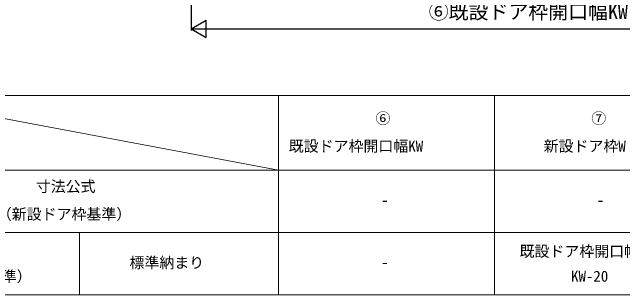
# Model space of a CAD drawing. Units: millimetres, scale not verified. Extents: x -525 to 525, y -783 to 779.
# Drawn here: x -337.1 to 30.8, y -43.4 to 126.7 of the extents above; entities that cross this region are included whole.
import ezdxf
from ezdxf.enums import TextEntityAlignment as Align

# ---------------------------------------------------------------- set-up
doc = ezdxf.new("R2010")
doc.units = ezdxf.units.MM
doc.header["$LTSCALE"] = 4
doc.layers.add('0-1_TABLE1', color=7, linetype='Continuous', lineweight=18)
doc.layers.add('0-7_YKK_D', color=6, linetype='Continuous')
doc.styles.add('ＭＳ ゴシック', font='')
doc.styles.get('ＭＳ ゴシック').set_extended_font_data('MS Gothic')

msp = doc.modelspace()

# ---------------------------------------------------------------- linework, layer by layer
at = {"layer": '0-1_TABLE1'}
for p, q in [((-176.596, 31.615), (-416.596, 76.615)), ((-416.596, 76.615), (473.404, 76.615)), ((-176.596, 76.615), (-176.596, -43.385)), ((-46.596, 76.615), (-46.596, -43.385)), ((-416.596, 31.615), (473.404, 31.615)), ((-416.596, -5.885), (473.404, -5.885)), ((-296.596, -5.885), (-296.596, -43.385)), ((-416.596, -43.385), (473.404, -43.385))]:
    msp.add_line(p, q, dxfattribs=at)
at = {"layer": '0-7_YKK_D'}
for p, q in [((-229.229, 248.643), (-229.229, 115.743)), ((-229.229, 116.743), (-220.136, 121.993)), ((-220.136, 111.493), (-220.136, 121.993)), ((-229.229, 116.743), (-220.136, 111.493)), ((-229.229, 116.743), (-211.043, 116.743)), ((-218.729, 116.743), (220.271, 116.743))]:
    msp.add_line(p, q, dxfattribs=at)

# ---------------------------------------------------------------- texts
at = {"layer": '0-1_TABLE1', "style": 'ＭＳ ゴシック'}
for s, p in [('⑥', (-118.192, 57.549)), ('⑦', (11.808, 57.549)), ('既設ドア枠開口幅KW', (-170.479, 40.862)), ('新設ドア枠W', (-16.905, 40.862)), ('寸法公式', (-322.88, 16.581)), ('-', (-114.869, 8.365)), ('-', (15.131, 8.365)), ('（新設ドア枠基準）', (-346.351, -0.107)), ('既設ドア枠開口幅', (-31.403, -22.479)), ('標準納まり', (-266.459, -29.314)), ('-', (-114.869, -29.135)), ('（既設ドア枠基準）', (-406.351, -37.607)), ('KW-20', (-0.414, -37.479))]:
    msp.add_text(s, height=6.598, dxfattribs=at).set_placement(p, align=Align.BOTTOM_LEFT)
at = {"layer": '0-7_YKK_D', "style": 'ＭＳ ゴシック'}
msp.add_text('⑥既設ドア枠開口幅KW', height=8.798, dxfattribs=at).set_placement((-86.161, 120.057), align=Align.BOTTOM_LEFT)

doc.saveas('drawing.dxf')
